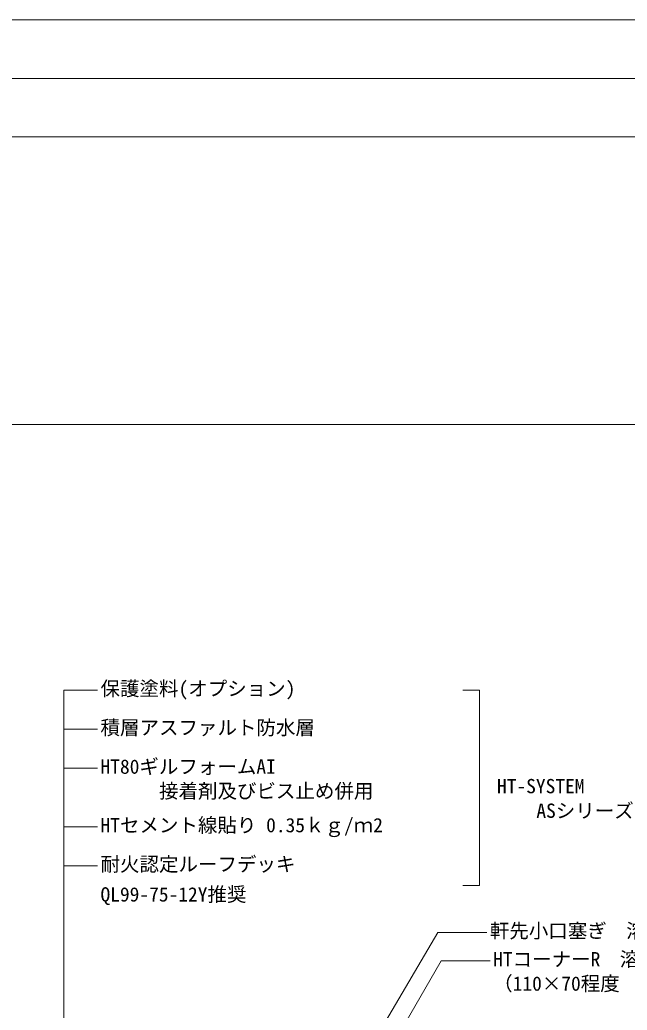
# Model space of a CAD drawing. Units: millimetres, scale not verified. Extents: x -1380 to 1380, y -955 to 955.
# Drawn here: x -163 to 460, y -60 to 955 of the extents above; entities that cross this region are included whole.
import ezdxf
from ezdxf.enums import TextEntityAlignment as Align

# ---------------------------------------------------------------- set-up
doc = ezdxf.new("R2010")
doc.units = ezdxf.units.MM
doc.header["$LTSCALE"] = 3
for name, color, linetype, lineweight in [('0-0_0', 7, 'Continuous', 18), ('0-2_MOJI', 7, 'Continuous', 18), ('0-B_WAKU', 7, 'Continuous', 18)]:
    doc.layers.add(name, color=color, linetype=linetype, lineweight=lineweight)
doc.styles.add('ＭＳ ゴシック', font='')
doc.styles.get('ＭＳ ゴシック').set_extended_font_data('MS Gothic')

msp = doc.modelspace()

# ---------------------------------------------------------------- linework, layer by layer
at = {"layer": '0-0_0'}
msp.add_line((-1380.086, 894.928), (1379.914, 894.928), dxfattribs=at)
msp.add_lwpolyline([(-900.086, -660.072), (899.914, -660.072), (899.914, 539.928), (-900.086, 539.928)], close=True, dxfattribs=at)
at = {"layer": '0-2_MOJI'}
for p, q in [((-118, -169.898), (-118, 267.585)), ((-118, 267.585), (-83.424, 267.585)), ((291.128, 267.585), (308.416, 267.585)), ((308.416, 67.585), (308.416, 267.585)), ((-118, 227.585), (-83.424, 227.585)), ((-118, 187.585), (-83.424, 187.585)), ((-118, 127.585), (-83.424, 127.585)), ((-118, 87.585), (-83.424, 87.585)), ((291.128, 67.585), (308.416, 67.585))]:
    msp.add_line(p, q, dxfattribs=at)
for points in [[(315.953, 19.291), (265.515, 19.291), (154.884, -168.927)], [(206.055, -118.827), (268.981, -9.837), (319.419, -9.837)]]:
    msp.add_lwpolyline(points, dxfattribs=at)
at = {"layer": '0-B_WAKU'}
for points in [[(1379.914, 834.928), (-1380.086, 834.928), (-1380.086, 954.928), (1379.914, 954.928)], [(-1380.086, -955.072), (1379.914, -955.072), (1379.914, 954.928), (-1380.086, 954.928)]]:
    msp.add_lwpolyline(points, close=True, dxfattribs=at)

# ---------------------------------------------------------------- texts
at = {"layer": '0-2_MOJI', "style": 'ＭＳ ゴシック'}
for s, p in [('保護塗料(オプション)', (-80.424, 257.585)), ('積層アスファルト防水層', (-80.424, 217.585)), ('HT80ギルフォームAI', (-80.424, 177.585)), ('\u3000\u3000\u3000接着剤及びビス止め併用', (-80.424, 152.585)), ('HT-SYSTEM', (326.325, 157.585)), ('ASシリーズ', (366.692, 132.383)), ('HTセメント線貼り 0.35ｋｇ/ｍ2', (-80.424, 117.585)), ('耐火認定ルーフデッキ', (-80.424, 77.585)), ('QL99-75-12Y推奨', (-80.424, 46.597)), ('軒先小口塞ぎ\u3000溶融亜鉛メッキ鋼板(t=1.0)', (318.953, 9.291)), ('HTコーナーR\u3000溶融亜鉛メッキ', (322.419, -19.837)), ('（110×70程度\u3000t0.6)', (322.419, -44.817))]:
    msp.add_text(s, height=14.66, dxfattribs=at).set_placement(p, align=Align.BOTTOM_LEFT)

doc.saveas('drawing.dxf')
